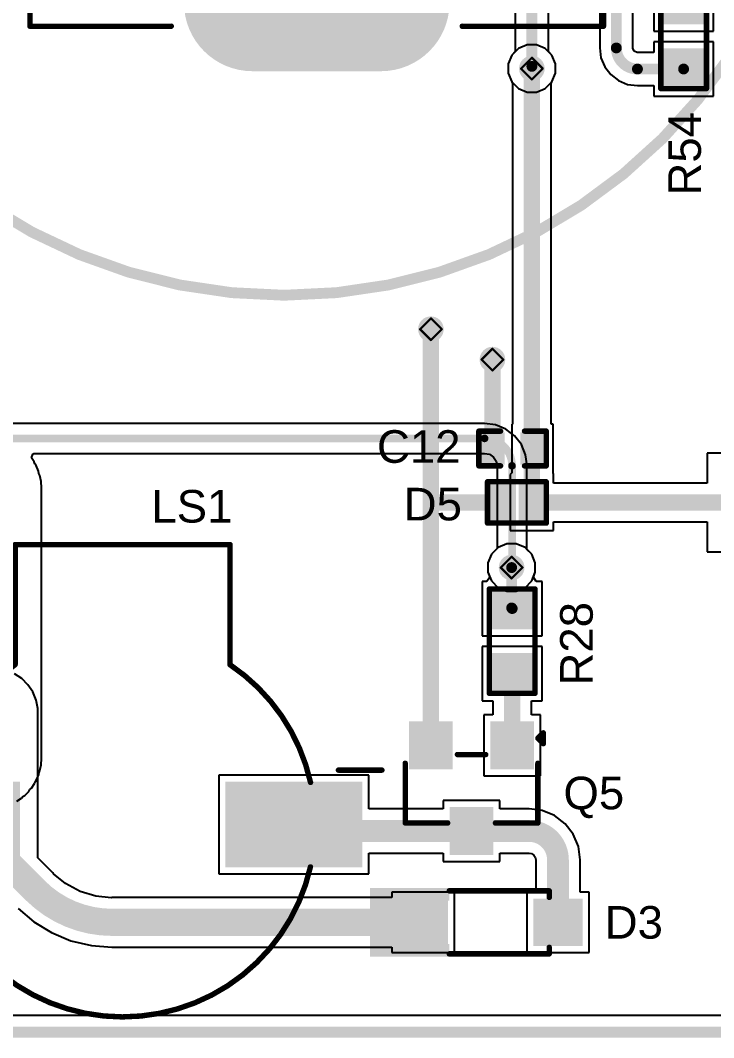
# Model space of a CAD drawing. Header units: inches. Extents: x -14 to 270, y -5 to 115.
# Drawn here: x 101.8 to 118, y -4.12 to 19.67 of the extents above; entities that cross this region are included whole.
import ezdxf

# ---------------------------------------------------------------- set-up
doc = ezdxf.new("R2010")
doc.units = ezdxf.units.IN
for name, color, linetype in [('Board Outline', 216, 'Continuous'), ('Bottom Layer', 5, 'Continuous'), ('Bottom Solder', 6, 'Continuous'), ('Drill Drawing', 1, 'Continuous'), ('Mechanical 13', 56, 'Continuous'), ('Multi-Layer', 9, 'Continuous'), ('Pad Holes', 156, 'Continuous'), ('Top Layer', 1, 'Continuous'), ('Top Overlay', 2, 'Continuous'), ('Top Paste', 8, 'Continuous'), ('Top Solder', 216, 'Continuous'), ('Via Holes', 16, 'Continuous')]:
    doc.layers.add(name, color=color, linetype=linetype)
doc.styles.add('Arial', font='', dxfattribs={"height": 0.2})
doc.styles.get('Arial').set_extended_font_data('Arial')

# ---------------------------------------------------------------- blocks, each defined once
blk = doc.blocks.new('R___0603_1')
at = {"layer": 'Top Layer'}
for points in [[(-0.381, 0.4445), (-0.381, -0.4445), (-1.143, -0.4445), (-1.143, 0.4445)], [(1.143, 0.4445), (1.143, -0.4445), (0.381, -0.4445), (0.381, 0.4445)]]:
    blk.add_hatch(color=1, dxfattribs=at).paths.add_polyline_path(points)
at = {"layer": 'Top Paste'}
for points in [[(-0.381, 0.4445), (-0.381, -0.4445), (-1.143, -0.4445), (-1.143, 0.4445)], [(1.143, 0.4445), (1.143, -0.4445), (0.381, -0.4445), (0.381, 0.4445)]]:
    blk.add_hatch(color=8, dxfattribs=at).paths.add_polyline_path(points)
at = {"layer": 'Top Solder'}
for points in [[(-0.2794, 0.5461), (-0.2794, -0.5461), (-1.2446, -0.5461), (-1.2446, 0.5461)], [(1.2446, 0.5461), (1.2446, -0.5461), (0.2794, -0.5461), (0.2794, 0.5461)]]:
    blk.add_hatch(color=216, dxfattribs=at).paths.add_polyline_path(points)
at = {"layer": 'Top Overlay'}
for points in [[(-1.2192, 0.5334, 0.127, 0.127, 0), (-1.2192, -0.5334, 0.127, 0.127, 0)], [(-1.2192, 0.5334, 0.127, 0.127, 0), (1.2192, 0.5334, 0.127, 0.127, 0)], [(1.2192, 0.5334, 0.127, 0.127, 0), (1.2192, -0.5334, 0.127, 0.127, 0)], [(-1.2192, -0.5334, 0.127, 0.127, 0), (1.2192, -0.5334, 0.127, 0.127, 0)]]:
    blk.add_lwpolyline(points, format="xyseb", dxfattribs=at)
for points in [[(-1.25095, 0.5334, 0.0635, 0.0635, 1), (-1.18745, 0.5334, 0.0635, 0.0635, 1)], [(-1.25095, 0.5334, 0.0635, 0.0635, 1), (-1.18745, 0.5334, 0.0635, 0.0635, 1)], [(1.18745, 0.5334, 0.0635, 0.0635, 1), (1.25095, 0.5334, 0.0635, 0.0635, 1)], [(1.18745, 0.5334, 0.0635, 0.0635, 1), (1.25095, 0.5334, 0.0635, 0.0635, 1)], [(-1.25095, -0.5334, 0.0635, 0.0635, 1), (-1.18745, -0.5334, 0.0635, 0.0635, 1)], [(-1.25095, -0.5334, 0.0635, 0.0635, 1), (-1.18745, -0.5334, 0.0635, 0.0635, 1)], [(1.18745, -0.5334, 0.0635, 0.0635, 1), (1.25095, -0.5334, 0.0635, 0.0635, 1)], [(1.18745, -0.5334, 0.0635, 0.0635, 1), (1.25095, -0.5334, 0.0635, 0.0635, 1)]]:
    blk.add_lwpolyline(points, format="xyseb", close=True, dxfattribs=at)
blk = doc.blocks.new('SOD_123_47')
at = {"layer": 'Top Layer'}
for points in [[(-1.1, 0.45), (-1.1, -0.45), (-2.05, -0.45), (-2.05, 0.45)], [(2.05, 0.45), (2.05, -0.45), (1.1, -0.45), (1.1, 0.45)]]:
    blk.add_hatch(color=1, dxfattribs=at).paths.add_polyline_path(points)
at = {"layer": 'Top Overlay'}
for points in [[(0.965, 0.508), (2.819, 0.508), (2.819, 0.8), (0.965, 0.8)], [(2.12, -0.787), (2.819, -0.787), (2.819, 0.787), (2.12, 0.787)], [(0.965, -0.8), (2.819, -0.8), (2.819, -0.508), (0.965, -0.508)]]:
    blk.add_hatch(color=2, dxfattribs=at).paths.add_polyline_path(points)
at = {"layer": 'Top Paste'}
for points in [[(-1.1, 0.45), (-1.1, -0.45), (-2.05, -0.45), (-2.05, 0.45)], [(2.05, 0.45), (2.05, -0.45), (1.1, -0.45), (1.1, 0.45)]]:
    blk.add_hatch(color=8, dxfattribs=at).paths.add_polyline_path(points)
at = {"layer": 'Top Solder'}
for points in [[(-0.998, 0.552), (-0.998, -0.552), (-2.152, -0.552), (-2.152, 0.552)], [(2.152, 0.552), (2.152, -0.552), (0.998, -0.552), (0.998, 0.552)]]:
    blk.add_hatch(color=216, dxfattribs=at).paths.add_polyline_path(points)
at = {"layer": 'Top Overlay'}
for points in [[(0.965, 0.737, 0.127, 0.127, 0), (-1.372, 0.737, 0.127, 0.127, 0)], [(-1.372, 0.737, 0.127, 0.127, 0), (-1.372, 0.584, 0.127, 0.127, 0)], [(-1.372, -0.584, 0.127, 0.127, 0), (-1.372, -0.737, 0.127, 0.127, 0)], [(0.965, -0.737, 0.127, 0.127, 0), (-1.372, -0.737, 0.127, 0.127, 0)]]:
    blk.add_lwpolyline(points, format="xyseb", dxfattribs=at)
for points in [[(-1.403, 0.737, 0.0635, 0.0635, 1), (-1.34, 0.737, 0.0635, 0.0635, 1)], [(-1.403, 0.737, 0.0635, 0.0635, 1), (-1.34, 0.737, 0.0635, 0.0635, 1)], [(0.933, 0.737, 0.0635, 0.0635, 1), (0.997, 0.737, 0.0635, 0.0635, 1)], [(-1.403, 0.584, 0.0635, 0.0635, 1), (-1.34, 0.584, 0.0635, 0.0635, 1)], [(-1.403, -0.584, 0.0635, 0.0635, 1), (-1.34, -0.584, 0.0635, 0.0635, 1)], [(-1.403, -0.737, 0.0635, 0.0635, 1), (-1.34, -0.737, 0.0635, 0.0635, 1)], [(-1.403, -0.737, 0.0635, 0.0635, 1), (-1.34, -0.737, 0.0635, 0.0635, 1)], [(0.933, -0.737, 0.0635, 0.0635, 1), (0.997, -0.737, 0.0635, 0.0635, 1)]]:
    blk.add_lwpolyline(points, format="xyseb", close=True, dxfattribs=at)
blk = doc.blocks.new('PEC11R_4215F_S0024_56')
at = {"layer": 'Bottom Layer'}
blk.add_hatch(color=5, dxfattribs=at).paths.add_polyline_path([(-3.325, 7.825), (-1.675, 7.825), (-1.675, 6.175), (-3.325, 6.175)])
h = blk.add_hatch(color=5, dxfattribs=at)
edge = h.paths.add_edge_path()
edge.add_arc((2.5, 7), 0.825, 0, 360)
h = blk.add_hatch(color=5, dxfattribs=at)
edge = h.paths.add_edge_path()
edge.add_arc((-5.7, -1.5), 1.5, 180, 360)
edge.add_line((-4.2, -1.5), (-4.2, 1.5))
edge.add_arc((-5.7, 1.5), 1.5, 0, 180)
edge.add_line((-7.2, 1.5), (-7.2, -1.5))
h = blk.add_hatch(color=5, dxfattribs=at)
edge = h.paths.add_edge_path()
edge.add_arc((5.7, -1.5), 1.5, 180, 360)
edge.add_line((7.2, -1.5), (7.2, 1.5))
edge.add_arc((5.7, 1.5), 1.5, 0, 180)
edge.add_line((4.2, 1.5), (4.2, -1.5))
h = blk.add_hatch(color=5, dxfattribs=at)
edge = h.paths.add_edge_path()
edge.add_arc((-2.5, -7.5), 0.825, 0, 360)
h = blk.add_hatch(color=5, dxfattribs=at)
edge = h.paths.add_edge_path()
edge.add_arc((0, -7.5), 0.825, 0, 360)
h = blk.add_hatch(color=5, dxfattribs=at)
edge = h.paths.add_edge_path()
edge.add_arc((2.5, -7.5), 0.825, 0, 360)
at = {"layer": 'Bottom Solder'}
blk.add_hatch(color=6, dxfattribs=at).paths.add_polyline_path([(-3.427, 7.927), (-1.573, 7.927), (-1.573, 6.073), (-3.427, 6.073)])
h = blk.add_hatch(color=6, dxfattribs=at)
edge = h.paths.add_edge_path()
edge.add_arc((2.5, 7), 0.927, 0, 360)
h = blk.add_hatch(color=6, dxfattribs=at)
edge = h.paths.add_edge_path()
edge.add_arc((-5.7, -1.5), 1.602, 180, 360)
edge.add_line((-4.098, -1.5), (-4.098, 1.5))
edge.add_arc((-5.7, 1.5), 1.602, 0, 180)
edge.add_line((-7.302, 1.5), (-7.302, -1.5))
h = blk.add_hatch(color=6, dxfattribs=at)
edge = h.paths.add_edge_path()
edge.add_arc((5.7, -1.5), 1.602, 180, 360)
edge.add_line((7.302, -1.5), (7.302, 1.5))
edge.add_arc((5.7, 1.5), 1.602, 0, 180)
edge.add_line((4.098, 1.5), (4.098, -1.5))
h = blk.add_hatch(color=6, dxfattribs=at)
edge = h.paths.add_edge_path()
edge.add_arc((-2.5, -7.5), 0.927, 0, 360)
h = blk.add_hatch(color=6, dxfattribs=at)
edge = h.paths.add_edge_path()
edge.add_arc((0, -7.5), 0.927, 0, 360)
h = blk.add_hatch(color=6, dxfattribs=at)
edge = h.paths.add_edge_path()
edge.add_arc((2.5, -7.5), 0.927, 0, 360)
at = {"layer": 'Multi-Layer'}
blk.add_hatch(color=9, dxfattribs=at).paths.add_polyline_path([(-3.325, 7.825), (-1.675, 7.825), (-1.675, 6.175), (-3.325, 6.175)])
h = blk.add_hatch(color=9, dxfattribs=at)
edge = h.paths.add_edge_path()
edge.add_arc((2.5, 7), 0.825, 0, 360)
h = blk.add_hatch(color=9, dxfattribs=at)
edge = h.paths.add_edge_path()
edge.add_arc((-5.7, -1.5), 1.5, 180, 360)
edge.add_line((-4.2, -1.5), (-4.2, 1.5))
edge.add_arc((-5.7, 1.5), 1.5, 0, 180)
edge.add_line((-7.2, 1.5), (-7.2, -1.5))
h = blk.add_hatch(color=9, dxfattribs=at)
edge = h.paths.add_edge_path()
edge.add_arc((5.7, -1.5), 1.5, 180, 360)
edge.add_line((7.2, -1.5), (7.2, 1.5))
edge.add_arc((5.7, 1.5), 1.5, 0, 180)
edge.add_line((4.2, 1.5), (4.2, -1.5))
h = blk.add_hatch(color=9, dxfattribs=at)
edge = h.paths.add_edge_path()
edge.add_arc((-2.5, -7.5), 0.825, 0, 360)
h = blk.add_hatch(color=9, dxfattribs=at)
edge = h.paths.add_edge_path()
edge.add_arc((0, -7.5), 0.825, 0, 360)
h = blk.add_hatch(color=9, dxfattribs=at)
edge = h.paths.add_edge_path()
edge.add_arc((2.5, -7.5), 0.825, 0, 360)
at = {"layer": 'Pad Holes'}
h = blk.add_hatch(color=7, dxfattribs=at)
edge = h.paths.add_edge_path()
edge.add_arc((-2.5, 7), 0.55, 0, 360)
h = blk.add_hatch(color=7, dxfattribs=at)
edge = h.paths.add_edge_path()
edge.add_arc((2.5, 7), 0.55, 0, 360)
for points in [[(-6.7, -1.4), (-6.7, 1.4), (-4.7, 1.4), (-4.7, -1.4)], [(4.7, -1.4), (4.7, 1.4), (6.7, 1.4), (6.7, -1.4)]]:
    blk.add_hatch(color=7, dxfattribs=at).paths.add_polyline_path(points)
h = blk.add_hatch(color=7, dxfattribs=at)
edge = h.paths.add_edge_path()
edge.add_arc((-2.5, -7.5), 0.55, 0, 360)
h = blk.add_hatch(color=7, dxfattribs=at)
edge = h.paths.add_edge_path()
edge.add_arc((0, -7.5), 0.55, 0, 360)
h = blk.add_hatch(color=7, dxfattribs=at)
edge = h.paths.add_edge_path()
edge.add_arc((2.5, -7.5), 0.55, 0, 360)
at = {"layer": 'Top Layer'}
blk.add_hatch(color=1, dxfattribs=at).paths.add_polyline_path([(-3.325, 7.825), (-1.675, 7.825), (-1.675, 6.175), (-3.325, 6.175)])
h = blk.add_hatch(color=1, dxfattribs=at)
edge = h.paths.add_edge_path()
edge.add_arc((2.5, 7), 0.825, 0, 360)
h = blk.add_hatch(color=1, dxfattribs=at)
edge = h.paths.add_edge_path()
edge.add_arc((-5.7, -1.5), 1.5, 180, 360)
edge.add_line((-4.2, -1.5), (-4.2, 1.5))
edge.add_arc((-5.7, 1.5), 1.5, 0, 180)
edge.add_line((-7.2, 1.5), (-7.2, -1.5))
h = blk.add_hatch(color=1, dxfattribs=at)
edge = h.paths.add_edge_path()
edge.add_arc((5.7, -1.5), 1.5, 180, 360)
edge.add_line((7.2, -1.5), (7.2, 1.5))
edge.add_arc((5.7, 1.5), 1.5, 0, 180)
edge.add_line((4.2, 1.5), (4.2, -1.5))
h = blk.add_hatch(color=1, dxfattribs=at)
edge = h.paths.add_edge_path()
edge.add_arc((-2.5, -7.5), 0.825, 0, 360)
h = blk.add_hatch(color=1, dxfattribs=at)
edge = h.paths.add_edge_path()
edge.add_arc((0, -7.5), 0.825, 0, 360)
h = blk.add_hatch(color=1, dxfattribs=at)
edge = h.paths.add_edge_path()
edge.add_arc((2.5, -7.5), 0.825, 0, 360)
at = {"layer": 'Top Solder'}
blk.add_hatch(color=216, dxfattribs=at).paths.add_polyline_path([(-3.427, 7.927), (-1.573, 7.927), (-1.573, 6.073), (-3.427, 6.073)])
h = blk.add_hatch(color=216, dxfattribs=at)
edge = h.paths.add_edge_path()
edge.add_arc((2.5, 7), 0.927, 0, 360)
h = blk.add_hatch(color=216, dxfattribs=at)
edge = h.paths.add_edge_path()
edge.add_arc((-5.7, -1.5), 1.602, 180, 360)
edge.add_line((-4.098, -1.5), (-4.098, 1.5))
edge.add_arc((-5.7, 1.5), 1.602, 0, 180)
edge.add_line((-7.302, 1.5), (-7.302, -1.5))
h = blk.add_hatch(color=216, dxfattribs=at)
edge = h.paths.add_edge_path()
edge.add_arc((5.7, -1.5), 1.602, 180, 360)
edge.add_line((7.302, -1.5), (7.302, 1.5))
edge.add_arc((5.7, 1.5), 1.602, 0, 180)
edge.add_line((4.098, 1.5), (4.098, -1.5))
h = blk.add_hatch(color=216, dxfattribs=at)
edge = h.paths.add_edge_path()
edge.add_arc((-2.5, -7.5), 0.927, 0, 360)
h = blk.add_hatch(color=216, dxfattribs=at)
edge = h.paths.add_edge_path()
edge.add_arc((0, -7.5), 0.927, 0, 360)
h = blk.add_hatch(color=216, dxfattribs=at)
edge = h.paths.add_edge_path()
edge.add_arc((2.5, -7.5), 0.927, 0, 360)
at = {"layer": 'Top Overlay'}
for points in [[(-3.7, 6.7, 0.127, 0.127, 0), (-6.25, 6.7, 0.127, 0.127, 0)], [(-6.25, 3.4, 0.127, 0.127, 0), (-6.25, 6.7, 0.127, 0.127, 0)], [(6.25, 6.7, 0.127, 0.127, 0), (3.7, 6.7, 0.127, 0.127, 0)], [(6.25, 3.4, 0.127, 0.127, 0), (6.25, 6.7, 0.127, 0.127, 0)], [(-6.25, -6.7, 0.127, 0.127, 0), (-6.25, -3.4, 0.127, 0.127, 0)], [(6.25, -6.7, 0.127, 0.127, 0), (6.25, -3.4, 0.127, 0.127, 0)], [(-3.7, -6.7, 0.127, 0.127, 0), (-6.25, -6.7, 0.127, 0.127, 0)], [(6.25, -6.7, 0.127, 0.127, 0), (3.7, -6.7, 0.127, 0.127, 0)]]:
    blk.add_lwpolyline(points, format="xyseb", dxfattribs=at)
for points in [[(-6.282, 6.7, 0.0635, 0.0635, 1), (-6.218, 6.7, 0.0635, 0.0635, 1)], [(-6.282, 6.7, 0.0635, 0.0635, 1), (-6.218, 6.7, 0.0635, 0.0635, 1)], [(-3.732, 6.7, 0.0635, 0.0635, 1), (-3.668, 6.7, 0.0635, 0.0635, 1)], [(3.668, 6.7, 0.0635, 0.0635, 1), (3.732, 6.7, 0.0635, 0.0635, 1)], [(6.218, 6.7, 0.0635, 0.0635, 1), (6.282, 6.7, 0.0635, 0.0635, 1)], [(6.218, 6.7, 0.0635, 0.0635, 1), (6.282, 6.7, 0.0635, 0.0635, 1)], [(-6.282, 3.4, 0.0635, 0.0635, 1), (-6.218, 3.4, 0.0635, 0.0635, 1)], [(6.218, 3.4, 0.0635, 0.0635, 1), (6.282, 3.4, 0.0635, 0.0635, 1)], [(-6.282, -3.4, 0.0635, 0.0635, 1), (-6.218, -3.4, 0.0635, 0.0635, 1)], [(6.218, -3.4, 0.0635, 0.0635, 1), (6.282, -3.4, 0.0635, 0.0635, 1)], [(-6.282, -6.7, 0.0635, 0.0635, 1), (-6.218, -6.7, 0.0635, 0.0635, 1)], [(-6.282, -6.7, 0.0635, 0.0635, 1), (-6.218, -6.7, 0.0635, 0.0635, 1)], [(-3.732, -6.7, 0.0635, 0.0635, 1), (-3.668, -6.7, 0.0635, 0.0635, 1)], [(3.668, -6.7, 0.0635, 0.0635, 1), (3.732, -6.7, 0.0635, 0.0635, 1)], [(6.218, -6.7, 0.0635, 0.0635, 1), (6.282, -6.7, 0.0635, 0.0635, 1)], [(6.218, -6.7, 0.0635, 0.0635, 1), (6.282, -6.7, 0.0635, 0.0635, 1)]]:
    blk.add_lwpolyline(points, format="xyseb", close=True, dxfattribs=at)
at = {"layer": 'Top Overlay', "style": 'Arial'}
for s, p in [('1', (-4.013, 5.461)), ('A', (-4.428, -6.096)), ('COM', (-1.147, -6.133)), ('B', (3.785, -6.096))]:
    blk.add_text(s, height=1.2, dxfattribs=at).set_placement(p)
blk = doc.blocks.new('R___0603_60')
at = {"layer": 'Top Layer'}
for points in [[(-0.381, 0.4445), (-0.381, -0.4445), (-1.143, -0.4445), (-1.143, 0.4445)], [(1.143, 0.4445), (1.143, -0.4445), (0.381, -0.4445), (0.381, 0.4445)]]:
    blk.add_hatch(color=1, dxfattribs=at).paths.add_polyline_path(points)
at = {"layer": 'Top Paste'}
for points in [[(-0.381, 0.4445), (-0.381, -0.4445), (-1.143, -0.4445), (-1.143, 0.4445)], [(1.143, 0.4445), (1.143, -0.4445), (0.381, -0.4445), (0.381, 0.4445)]]:
    blk.add_hatch(color=8, dxfattribs=at).paths.add_polyline_path(points)
at = {"layer": 'Top Solder'}
for points in [[(-0.2794, 0.5461), (-0.2794, -0.5461), (-1.2446, -0.5461), (-1.2446, 0.5461)], [(1.2446, 0.5461), (1.2446, -0.5461), (0.2794, -0.5461), (0.2794, 0.5461)]]:
    blk.add_hatch(color=216, dxfattribs=at).paths.add_polyline_path(points)
at = {"layer": 'Top Overlay'}
for points in [[(1.2192, 0.5334, 0.127, 0.127, 0), (-1.2192, 0.5334, 0.127, 0.127, 0)], [(-1.2192, -0.5334, 0.127, 0.127, 0), (-1.2192, 0.5334, 0.127, 0.127, 0)], [(1.2192, -0.5334, 0.127, 0.127, 0), (1.2192, 0.5334, 0.127, 0.127, 0)], [(1.2192, -0.5334, 0.127, 0.127, 0), (-1.2192, -0.5334, 0.127, 0.127, 0)]]:
    blk.add_lwpolyline(points, format="xyseb", dxfattribs=at)
for points in [[(-1.25095, 0.5334, 0.0635, 0.0635, 1), (-1.18745, 0.5334, 0.0635, 0.0635, 1)], [(-1.25095, 0.5334, 0.0635, 0.0635, 1), (-1.18745, 0.5334, 0.0635, 0.0635, 1)], [(1.18745, 0.5334, 0.0635, 0.0635, 1), (1.25095, 0.5334, 0.0635, 0.0635, 1)], [(1.18745, 0.5334, 0.0635, 0.0635, 1), (1.25095, 0.5334, 0.0635, 0.0635, 1)], [(-1.25095, -0.5334, 0.0635, 0.0635, 1), (-1.18745, -0.5334, 0.0635, 0.0635, 1)], [(-1.25095, -0.5334, 0.0635, 0.0635, 1), (-1.18745, -0.5334, 0.0635, 0.0635, 1)], [(1.18745, -0.5334, 0.0635, 0.0635, 1), (1.25095, -0.5334, 0.0635, 0.0635, 1)], [(1.18745, -0.5334, 0.0635, 0.0635, 1), (1.25095, -0.5334, 0.0635, 0.0635, 1)]]:
    blk.add_lwpolyline(points, format="xyseb", close=True, dxfattribs=at)
blk = doc.blocks.new('SOT_23_87')
at = {"layer": 'Top Layer'}
for points in [[(-0.41, 1.46), (0.41, 1.46), (0.41, 0.54), (-0.41, 0.54)], [(-1.36, -0.54), (-0.54, -0.54), (-0.54, -1.46), (-1.36, -1.46)], [(0.54, -0.54), (1.36, -0.54), (1.36, -1.46), (0.54, -1.46)]]:
    blk.add_hatch(color=1, dxfattribs=at).paths.add_polyline_path(points)
at = {"layer": 'Top Paste'}
for points in [[(-0.41, 1.46), (0.41, 1.46), (0.41, 0.54), (-0.41, 0.54)], [(-1.36, -0.54), (-0.54, -0.54), (-0.54, -1.46), (-1.36, -1.46)], [(0.54, -0.54), (1.36, -0.54), (1.36, -1.46), (0.54, -1.46)]]:
    blk.add_hatch(color=8, dxfattribs=at).paths.add_polyline_path(points)
at = {"layer": 'Top Solder'}
for points in [[(-0.512, 1.562), (0.512, 1.562), (0.512, 0.438), (-0.512, 0.438)], [(-1.462, -0.438), (-0.438, -0.438), (-0.438, -1.562), (-1.462, -1.562)], [(0.438, -0.438), (1.462, -0.438), (1.462, -1.562), (0.438, -1.562)]]:
    blk.add_hatch(color=216, dxfattribs=at).paths.add_polyline_path(points)
at = {"layer": 'Top Overlay'}
for points in [[(-1.549, -0.584, 0.127, 0.127, 0), (-1.549, 0.813, 0.127, 0.127, 0)], [(-0.559, 0.813, 0.127, 0.127, 0), (-1.549, 0.813, 0.127, 0.127, 0)], [(1.549, 0.813, 0.127, 0.127, 0), (0.559, 0.813, 0.127, 0.127, 0)], [(1.549, 0.813, 0.127, 0.127, 0), (1.549, -0.584, 0.127, 0.127, 0)], [(0.33, -0.787, 0.127, 0.127, 0), (-0.33, -0.787, 0.127, 0.127, 0)], [(-1.549, -1.168, 0.127, 0.127, 0), (-1.676, -1.041, 0.127, 0.127, 0)], [(-1.676, -1.041, 0.127, 0.127, 0), (-1.676, -1.295, 0.127, 0.127, 0)], [(-1.549, -1.168, 0.127, 0.127, 0), (-1.676, -1.295, 0.127, 0.127, 0)]]:
    blk.add_lwpolyline(points, format="xyseb", dxfattribs=at)
for points in [[(-1.581, 0.813, 0.0635, 0.0635, 1), (-1.518, 0.813, 0.0635, 0.0635, 1)], [(-1.581, 0.813, 0.0635, 0.0635, 1), (-1.518, 0.813, 0.0635, 0.0635, 1)], [(-0.591, 0.813, 0.0635, 0.0635, 1), (-0.527, 0.813, 0.0635, 0.0635, 1)], [(0.527, 0.813, 0.0635, 0.0635, 1), (0.591, 0.813, 0.0635, 0.0635, 1)], [(1.518, 0.813, 0.0635, 0.0635, 1), (1.581, 0.813, 0.0635, 0.0635, 1)], [(1.518, 0.813, 0.0635, 0.0635, 1), (1.581, 0.813, 0.0635, 0.0635, 1)], [(-1.581, -0.584, 0.0635, 0.0635, 1), (-1.518, -0.584, 0.0635, 0.0635, 1)], [(1.518, -0.584, 0.0635, 0.0635, 1), (1.581, -0.584, 0.0635, 0.0635, 1)], [(-0.362, -0.787, 0.0635, 0.0635, 1), (-0.298, -0.787, 0.0635, 0.0635, 1)], [(0.298, -0.787, 0.0635, 0.0635, 1), (0.362, -0.787, 0.0635, 0.0635, 1)], [(-1.708, -1.041, 0.0635, 0.0635, 1), (-1.645, -1.041, 0.0635, 0.0635, 1)], [(-1.708, -1.041, 0.0635, 0.0635, 1), (-1.645, -1.041, 0.0635, 0.0635, 1)], [(-1.581, -1.168, 0.0635, 0.0635, 1), (-1.518, -1.168, 0.0635, 0.0635, 1)], [(-1.581, -1.168, 0.0635, 0.0635, 1), (-1.518, -1.168, 0.0635, 0.0635, 1)], [(-1.708, -1.295, 0.0635, 0.0635, 1), (-1.645, -1.295, 0.0635, 0.0635, 1)], [(-1.708, -1.295, 0.0635, 0.0635, 1), (-1.645, -1.295, 0.0635, 0.0635, 1)]]:
    blk.add_lwpolyline(points, format="xyseb", close=True, dxfattribs=at)
blk = doc.blocks.new('YS_SBZ9032C03R16__95')
at = {"layer": 'Top Layer'}
for points in [[(-5.5, 0.9), (-2.5, 0.9), (-2.5, -0.9), (-5.5, -0.9)], [(2.5, 0.9), (5.5, 0.9), (5.5, -0.9), (2.5, -0.9)]]:
    blk.add_hatch(color=1, dxfattribs=at).paths.add_polyline_path(points)
at = {"layer": 'Top Paste'}
for points in [[(-5.5, 0.9), (-2.5, 0.9), (-2.5, -0.9), (-5.5, -0.9)], [(2.5, 0.9), (5.5, 0.9), (5.5, -0.9), (2.5, -0.9)]]:
    blk.add_hatch(color=8, dxfattribs=at).paths.add_polyline_path(points)
at = {"layer": 'Top Solder'}
for points in [[(-5.602, 1.002), (-2.398, 1.002), (-2.398, -1.002), (-5.602, -1.002)], [(2.398, 1.002), (5.602, 1.002), (5.602, -1.002), (2.398, -1.002)]]:
    blk.add_hatch(color=216, dxfattribs=at).paths.add_polyline_path(points)
at = {"layer": 'Top Overlay'}
for points in [[(-2.51, 3.735, 0.127, 0.127, 0), (-2.51, 6.543, 0.127, 0.127, 0)], [(-2.51, 6.543, 0.127, 0.127, 0), (2.51, 6.543, 0.127, 0.127, 0)], [(2.51, 3.735, 0.127, 0.127, 0), (2.51, 6.543, 0.127, 0.127, 0)], [(-4.391, 0.984, 0.127, 0.127, -0.191928), (-2.51, 3.735, 0.127, 0.127, 0)], [(2.51, 3.735, 0.127, 0.127, -0.191928), (4.391, 0.984, 0.127, 0.127, 0)], [(-4.953, 1.075, 0.127, 0.127, 0), (-4.953, 2.091, 0.127, 0.127, 0)], [(-5.461, 1.575, 0.127, 0.127, 0), (-4.445, 1.575, 0.127, 0.127, 0)], [(5.042, 1.27, 0.127, 0.127, 0), (6.058, 1.27, 0.127, 0.127, 0)], [(4.389, -0.992, 0.127, 0.127, -0.799951), (-4.391, -0.984, 0.127, 0.127, 0)]]:
    blk.add_lwpolyline(points, format="xyseb", dxfattribs=at)
for points in [[(-2.542, 6.543, 0.0635, 0.0635, 1), (-2.479, 6.543, 0.0635, 0.0635, 1)], [(-2.542, 6.543, 0.0635, 0.0635, 1), (-2.479, 6.543, 0.0635, 0.0635, 1)], [(2.479, 6.543, 0.0635, 0.0635, 1), (2.542, 6.543, 0.0635, 0.0635, 1)], [(2.479, 6.543, 0.0635, 0.0635, 1), (2.542, 6.543, 0.0635, 0.0635, 1)], [(-2.542, 3.735, 0.0635, 0.0635, 1), (-2.479, 3.735, 0.0635, 0.0635, 1)], [(-2.542, 3.735, 0.0635, 0.0635, 1), (-2.479, 3.735, 0.0635, 0.0635, 1)], [(2.479, 3.735, 0.0635, 0.0635, 1), (2.542, 3.735, 0.0635, 0.0635, 1)], [(2.479, 3.735, 0.0635, 0.0635, 1), (2.542, 3.735, 0.0635, 0.0635, 1)], [(-4.985, 2.091, 0.0635, 0.0635, 1), (-4.921, 2.091, 0.0635, 0.0635, 1)], [(-5.493, 1.575, 0.0635, 0.0635, 1), (-5.429, 1.575, 0.0635, 0.0635, 1)], [(-4.477, 1.575, 0.0635, 0.0635, 1), (-4.413, 1.575, 0.0635, 0.0635, 1)], [(5.011, 1.27, 0.0635, 0.0635, 1), (5.074, 1.27, 0.0635, 0.0635, 1)], [(6.027, 1.27, 0.0635, 0.0635, 1), (6.09, 1.27, 0.0635, 0.0635, 1)], [(-4.985, 1.075, 0.0635, 0.0635, 1), (-4.921, 1.075, 0.0635, 0.0635, 1)], [(-4.423, 0.984, 0.0635, 0.0635, 1), (-4.359, 0.984, 0.0635, 0.0635, 1)], [(4.359, 0.984, 0.0635, 0.0635, 1), (4.423, 0.984, 0.0635, 0.0635, 1)], [(-4.423, -0.984, 0.0635, 0.0635, 1), (-4.359, -0.984, 0.0635, 0.0635, 1)], [(4.358, -0.992, 0.0635, 0.0635, 1), (4.421, -0.992, 0.0635, 0.0635, 1)]]:
    blk.add_lwpolyline(points, format="xyseb", close=True, dxfattribs=at)
blk = doc.blocks.new('SOD_882_B__D___________106')
at = {"layer": 'Top Layer'}
for points in [[(-0.1, -0.4), (-0.6, -0.4), (-0.6, 0.4), (-0.1, 0.4)], [(0.6, -0.4), (0.1, -0.4), (0.1, 0.4), (0.6, 0.4)]]:
    blk.add_hatch(color=1, dxfattribs=at).paths.add_polyline_path(points)
at = {"layer": 'Top Paste'}
for points in [[(-0.1, -0.4), (-0.6, -0.4), (-0.6, 0.4), (-0.1, 0.4)], [(0.6, -0.4), (0.1, -0.4), (0.1, 0.4), (0.6, 0.4)]]:
    blk.add_hatch(color=8, dxfattribs=at).paths.add_polyline_path(points)
at = {"layer": 'Top Solder'}
for points in [[(-0.045, -0.455), (-0.655, -0.455), (-0.655, 0.455), (-0.045, 0.455)], [(0.655, -0.455), (0.045, -0.455), (0.045, 0.455), (0.655, 0.455)]]:
    blk.add_hatch(color=216, dxfattribs=at).paths.add_polyline_path(points)
at = {"layer": 'Top Overlay'}
for points in [[(-0.686, -0.483, 0.127, 0.127, 0), (-0.686, 0.483, 0.127, 0.127, 0)], [(-0.686, 0.483, 0.127, 0.127, 0), (0.686, 0.483, 0.127, 0.127, 0)], [(0.686, -0.483, 0.127, 0.127, 0), (0.686, 0.483, 0.127, 0.127, 0)], [(-0.686, -0.483, 0.127, 0.127, 0), (0.686, -0.483, 0.127, 0.127, 0)]]:
    blk.add_lwpolyline(points, format="xyseb", dxfattribs=at)
for points in [[(-0.718, 0.483, 0.0635, 0.0635, 1), (-0.654, 0.483, 0.0635, 0.0635, 1)], [(-0.718, 0.483, 0.0635, 0.0635, 1), (-0.654, 0.483, 0.0635, 0.0635, 1)], [(0.654, 0.483, 0.0635, 0.0635, 1), (0.718, 0.483, 0.0635, 0.0635, 1)], [(0.654, 0.483, 0.0635, 0.0635, 1), (0.718, 0.483, 0.0635, 0.0635, 1)], [(-0.718, -0.483, 0.0635, 0.0635, 1), (-0.654, -0.483, 0.0635, 0.0635, 1)], [(-0.718, -0.483, 0.0635, 0.0635, 1), (-0.654, -0.483, 0.0635, 0.0635, 1)], [(0.654, -0.483, 0.0635, 0.0635, 1), (0.718, -0.483, 0.0635, 0.0635, 1)], [(0.654, -0.483, 0.0635, 0.0635, 1), (0.718, -0.483, 0.0635, 0.0635, 1)]]:
    blk.add_lwpolyline(points, format="xyseb", close=True, dxfattribs=at)
blk = doc.blocks.new('C___0402_114')
at = {"layer": 'Top Layer'}
for points in [[(-0.699, -0.318), (-0.699, 0.318), (-0.241, 0.318), (-0.241, -0.318)], [(0.241, -0.318), (0.241, 0.318), (0.699, 0.318), (0.699, -0.318)]]:
    blk.add_hatch(color=1, dxfattribs=at).paths.add_polyline_path(points)
at = {"layer": 'Top Paste'}
for points in [[(-0.699, -0.318), (-0.699, 0.318), (-0.241, 0.318), (-0.241, -0.318)], [(0.241, -0.318), (0.241, 0.318), (0.699, 0.318), (0.699, -0.318)]]:
    blk.add_hatch(color=8, dxfattribs=at).paths.add_polyline_path(points)
at = {"layer": 'Top Solder'}
for points in [[(-0.759, -0.377), (-0.759, 0.377), (-0.181, 0.377), (-0.181, -0.377)], [(0.181, -0.377), (0.181, 0.377), (0.758, 0.377), (0.758, -0.377)]]:
    blk.add_hatch(color=216, dxfattribs=at).paths.add_polyline_path(points)
at = {"layer": 'Top Overlay'}
for points in [[(-0.787, -0.406, 0.127, 0.127, 0), (-0.787, 0.406, 0.127, 0.127, 0)], [(-0.787, 0.406, 0.127, 0.127, 0), (-0.279, 0.406, 0.127, 0.127, 0)], [(0.279, 0.406, 0.127, 0.127, 0), (0.787, 0.406, 0.127, 0.127, 0)], [(0.787, -0.406, 0.127, 0.127, 0), (0.787, 0.406, 0.127, 0.127, 0)], [(-0.787, -0.406, 0.127, 0.127, 0), (-0.279, -0.406, 0.127, 0.127, 0)], [(0.279, -0.406, 0.127, 0.127, 0), (0.787, -0.406, 0.127, 0.127, 0)]]:
    blk.add_lwpolyline(points, format="xyseb", dxfattribs=at)
for points in [[(-0.819, 0.406, 0.0635, 0.0635, 1), (-0.756, 0.406, 0.0635, 0.0635, 1)], [(-0.819, 0.406, 0.0635, 0.0635, 1), (-0.756, 0.406, 0.0635, 0.0635, 1)], [(-0.311, 0.406, 0.0635, 0.0635, 1), (-0.248, 0.406, 0.0635, 0.0635, 1)], [(0.248, 0.406, 0.0635, 0.0635, 1), (0.311, 0.406, 0.0635, 0.0635, 1)], [(0.756, 0.406, 0.0635, 0.0635, 1), (0.819, 0.406, 0.0635, 0.0635, 1)], [(0.756, 0.406, 0.0635, 0.0635, 1), (0.819, 0.406, 0.0635, 0.0635, 1)], [(-0.819, -0.406, 0.0635, 0.0635, 1), (-0.756, -0.406, 0.0635, 0.0635, 1)], [(-0.819, -0.406, 0.0635, 0.0635, 1), (-0.756, -0.406, 0.0635, 0.0635, 1)], [(-0.311, -0.406, 0.0635, 0.0635, 1), (-0.248, -0.406, 0.0635, 0.0635, 1)], [(0.248, -0.406, 0.0635, 0.0635, 1), (0.311, -0.406, 0.0635, 0.0635, 1)], [(0.756, -0.406, 0.0635, 0.0635, 1), (0.819, -0.406, 0.0635, 0.0635, 1)], [(0.756, -0.406, 0.0635, 0.0635, 1), (0.819, -0.406, 0.0635, 0.0635, 1)]]:
    blk.add_lwpolyline(points, format="xyseb", close=True, dxfattribs=at)

msp = doc.modelspace()

# ---------------------------------------------------------------- hatches: boundary and pattern name
at = {"layer": 'Bottom Layer'}
h = msp.add_hatch(color=5, dxfattribs=at)
edge = h.paths.add_edge_path()
edge.add_arc((113.753, 18.54), 0.3, 0, 360)
h = msp.add_hatch(color=5, dxfattribs=at)
edge = h.paths.add_edge_path()
edge.add_arc((111.394, 12.446), 0.3, 0, 360)
h = msp.add_hatch(color=5, dxfattribs=at)
edge = h.paths.add_edge_path()
edge.add_arc((112.832, 11.735), 0.3, 0, 360)
h = msp.add_hatch(color=5, dxfattribs=at)
edge = h.paths.add_edge_path()
edge.add_arc((113.28, 6.873), 0.3, 0, 360)
at = {"layer": 'Top Layer'}
h = msp.add_hatch(color=1, dxfattribs=at)
edge = h.paths.add_edge_path()
edge.add_arc((113.753, 18.54), 0.3, 0, 360)
h = msp.add_hatch(color=1, dxfattribs=at)
edge = h.paths.add_edge_path()
edge.add_arc((111.394, 12.446), 0.3, 0, 360)
h = msp.add_hatch(color=1, dxfattribs=at)
edge = h.paths.add_edge_path()
edge.add_arc((112.832, 11.735), 0.3, 0, 360)
h = msp.add_hatch(color=1, dxfattribs=at)
edge = h.paths.add_edge_path()
edge.add_arc((113.28, 6.873), 0.3, 0, 360)
at = {"layer": 'Via Holes'}
h = msp.add_hatch(color=7, dxfattribs=at)
edge = h.paths.add_edge_path()
edge.add_arc((113.753, 18.54), 0.15, 0, 360)
h = msp.add_hatch(color=7, dxfattribs=at)
edge = h.paths.add_edge_path()
edge.add_arc((111.394, 12.446), 0.15, 0, 360)
h = msp.add_hatch(color=7, dxfattribs=at)
edge = h.paths.add_edge_path()
edge.add_arc((112.832, 11.735), 0.15, 0, 360)
h = msp.add_hatch(color=7, dxfattribs=at)
edge = h.paths.add_edge_path()
edge.add_arc((113.28, 6.873), 0.15, 0, 360)

# ---------------------------------------------------------------- linework, layer by layer
at = {"layer": 'Board Outline'}
msp.add_lwpolyline([(-1.034, -3.991, 0.254, 0.254, 0), (134.016, -3.991, 0.254, 0.254, 0)], format="xyseb", dxfattribs=at)
at = {"layer": 'Bottom Layer'}
for p, q in [((113.365, 45.379), (113.365, 18.935)), ((114.142, 18.935), (114.142, 21.218)), ((113.284, 18.854), (113.199, 18.651)), ((113.365, 18.935), (113.284, 18.854)), ((114.223, 18.854), (114.142, 18.935)), ((114.307, 18.651), (114.223, 18.854)), ((113.199, 18.651), (113.199, 18.43)), ((114.307, 18.43), (114.307, 18.651)), ((113.199, 18.43), (113.284, 18.227)), ((114.223, 18.227), (114.307, 18.43)), ((113.284, 18.227), (113.439, 18.071)), ((114.067, 18.071), (114.223, 18.227)), ((113.439, 18.071), (113.643, 17.986)), ((113.643, 17.986), (113.863, 17.986)), ((113.863, 17.986), (114.067, 18.071)), ((112.649, 10.242), (100.419, 10.242)), ((112.906, 10.21), (112.649, 10.244)), ((112.649, 10.244), (112.649, 10.242)), ((113.145, 10.111), (112.906, 10.21)), ((113.351, 9.954), (113.145, 10.111)), ((113.508, 9.748), (113.351, 9.954)), ((102.063, 9.442), (102.095, 9.523)), ((102.095, 9.523), (102.114, 9.543)), ((102.114, 9.543), (112.649, 9.543)), ((112.649, 9.543), (112.649, 9.543)), ((112.649, 9.543), (112.76, 9.521)), ((112.76, 9.521), (112.855, 9.458)), ((113.607, 9.509), (113.508, 9.748)), ((102.125, 9.349), (102.063, 9.442)), ((102.144, 9.302), (102.125, 9.349)), ((102.173, 9.259), (102.144, 9.302)), ((112.855, 9.458), (112.918, 9.363)), ((112.918, 9.363), (112.94, 9.252)), ((113.641, 9.252), (113.607, 9.509)), ((102.228, 9.125), (102.173, 9.259)), ((102.238, 9.075), (102.228, 9.125)), ((102.257, 9.028), (102.238, 9.075)), ((112.94, 9.252), (112.94, 9.252)), ((112.94, 9.252), (112.94, 7.317)), ((113.639, 7.297), (113.639, 9.252)), ((113.639, 9.252), (113.641, 9.252)), ((102.286, 8.886), (102.257, 9.028)), ((102.286, 8.835), (102.286, 8.886)), ((102.296, 8.785), (102.286, 8.835)), ((102.296, 8.712), (102.296, 8.785)), ((102.296, 2.423), (102.296, 8.712)), ((102.296, 8.712), (102.296, 8.712)), ((112.81, 7.187), (112.726, 6.983)), ((112.94, 7.317), (112.81, 7.187)), ((113.75, 7.187), (113.639, 7.297)), ((113.834, 6.983), (113.75, 7.187)), ((112.726, 6.983), (112.726, 6.763)), ((113.834, 6.763), (113.834, 6.983)), ((112.726, 6.763), (112.81, 6.559)), ((113.75, 6.559), (113.834, 6.763)), ((112.81, 6.559), (112.966, 6.403)), ((113.594, 6.403), (113.75, 6.559)), ((112.966, 6.403), (113.17, 6.319)), ((113.17, 6.319), (113.39, 6.319)), ((113.39, 6.319), (113.594, 6.403)), ((102.296, 2.359), (102.296, 2.423)), ((102.261, 2.131), (102.286, 2.258)), ((102.286, 2.309), (102.296, 2.359)), ((102.286, 2.258), (102.286, 2.309)), ((102.153, 1.872), (102.182, 1.914)), ((102.182, 1.914), (102.231, 2.034)), ((102.231, 2.034), (102.241, 2.084)), ((102.241, 2.084), (102.261, 2.131)), ((101.997, 1.639), (102.026, 1.681)), ((102.026, 1.681), (102.062, 1.717)), ((102.062, 1.717), (102.134, 1.825)), ((102.134, 1.825), (102.153, 1.872)), ((101.72, 1.411), (101.828, 1.483)), ((101.828, 1.483), (101.864, 1.519)), ((101.864, 1.519), (101.906, 1.547)), ((101.906, 1.547), (101.997, 1.639)), ((134.016, -3.602), (-1.034, -3.602))]:
    msp.add_line(p, q, dxfattribs=at)
for points in [[(113.753, 18.591, 0.254, 0.254, 0), (113.753, 45.379, 0.254, 0.254, 0)], [(90.887, 9.893, 0.178, 0.178, 0), (112.649, 9.893, 0.178, 0.178, 0)], [(112.649, 9.893, 0.178, 0.178, -0.414214), (113.29, 9.252, 0.178, 0.178, 0)], [(113.29, 6.883, 0.178, 0.178, 0), (113.29, 9.252, 0.178, 0.178, 0)], [(113.28, 6.873, 0.178, 0.178, 0), (113.29, 6.883, 0.178, 0.178, 0)]]:
    msp.add_lwpolyline(points, format="xyseb", dxfattribs=at)
for points in [[(113.69, 18.591, 0.127, 0.127, 1), (113.817, 18.591, 0.127, 0.127, 1)], [(112.604, 9.893, 0.0889, 0.0889, 1), (112.693, 9.893, 0.0889, 0.0889, 1)], [(112.604, 9.893, 0.0889, 0.0889, 1), (112.693, 9.893, 0.0889, 0.0889, 1)], [(113.245, 9.252, 0.0889, 0.0889, 1), (113.334, 9.252, 0.0889, 0.0889, 1)], [(113.245, 9.252, 0.0889, 0.0889, 1), (113.334, 9.252, 0.0889, 0.0889, 1)], [(113.236, 6.873, 0.0889, 0.0889, 1), (113.325, 6.873, 0.0889, 0.0889, 1)], [(113.245, 6.883, 0.0889, 0.0889, 1), (113.334, 6.883, 0.0889, 0.0889, 1)], [(113.245, 6.883, 0.0889, 0.0889, 1), (113.334, 6.883, 0.0889, 0.0889, 1)]]:
    msp.add_lwpolyline(points, format="xyseb", close=True, dxfattribs=at)
at = {"layer": 'Drill Drawing'}
for points in [[(113.499, 18.54, 0.0508, 0.0508, 0), (113.753, 18.794, 0.0508, 0.0508, 0)], [(113.753, 18.794, 0.0508, 0.0508, 0), (114.007, 18.54, 0.0508, 0.0508, 0)], [(113.499, 18.54, 0.0508, 0.0508, 0), (113.753, 18.286, 0.0508, 0.0508, 0)], [(113.753, 18.286, 0.0508, 0.0508, 0), (114.007, 18.54, 0.0508, 0.0508, 0)], [(111.14, 12.446, 0.0508, 0.0508, 0), (111.394, 12.7, 0.0508, 0.0508, 0)], [(111.394, 12.7, 0.0508, 0.0508, 0), (111.648, 12.446, 0.0508, 0.0508, 0)], [(111.14, 12.446, 0.0508, 0.0508, 0), (111.394, 12.192, 0.0508, 0.0508, 0)], [(111.394, 12.192, 0.0508, 0.0508, 0), (111.648, 12.446, 0.0508, 0.0508, 0)], [(112.578, 11.735, 0.0508, 0.0508, 0), (112.832, 11.989, 0.0508, 0.0508, 0)], [(112.832, 11.989, 0.0508, 0.0508, 0), (113.086, 11.735, 0.0508, 0.0508, 0)], [(112.578, 11.735, 0.0508, 0.0508, 0), (112.832, 11.481, 0.0508, 0.0508, 0)], [(112.832, 11.481, 0.0508, 0.0508, 0), (113.086, 11.735, 0.0508, 0.0508, 0)], [(113.026, 6.873, 0.0508, 0.0508, 0), (113.28, 7.127, 0.0508, 0.0508, 0)], [(113.28, 7.127, 0.0508, 0.0508, 0), (113.534, 6.873, 0.0508, 0.0508, 0)], [(113.026, 6.873, 0.0508, 0.0508, 0), (113.28, 6.619, 0.0508, 0.0508, 0)], [(113.28, 6.619, 0.0508, 0.0508, 0), (113.534, 6.873, 0.0508, 0.0508, 0)]]:
    msp.add_lwpolyline(points, format="xyseb", dxfattribs=at)
for points in [[(113.741, 18.794, 0.0254, 0.0254, 1), (113.766, 18.794, 0.0254, 0.0254, 1)], [(113.741, 18.794, 0.0254, 0.0254, 1), (113.766, 18.794, 0.0254, 0.0254, 1)], [(113.487, 18.54, 0.0254, 0.0254, 1), (113.512, 18.54, 0.0254, 0.0254, 1)], [(113.487, 18.54, 0.0254, 0.0254, 1), (113.512, 18.54, 0.0254, 0.0254, 1)], [(113.995, 18.54, 0.0254, 0.0254, 1), (114.02, 18.54, 0.0254, 0.0254, 1)], [(113.995, 18.54, 0.0254, 0.0254, 1), (114.02, 18.54, 0.0254, 0.0254, 1)], [(113.741, 18.286, 0.0254, 0.0254, 1), (113.766, 18.286, 0.0254, 0.0254, 1)], [(113.741, 18.286, 0.0254, 0.0254, 1), (113.766, 18.286, 0.0254, 0.0254, 1)], [(111.381, 12.7, 0.0254, 0.0254, 1), (111.407, 12.7, 0.0254, 0.0254, 1)], [(111.381, 12.7, 0.0254, 0.0254, 1), (111.407, 12.7, 0.0254, 0.0254, 1)], [(111.127, 12.446, 0.0254, 0.0254, 1), (111.153, 12.446, 0.0254, 0.0254, 1)], [(111.127, 12.446, 0.0254, 0.0254, 1), (111.153, 12.446, 0.0254, 0.0254, 1)], [(111.635, 12.446, 0.0254, 0.0254, 1), (111.661, 12.446, 0.0254, 0.0254, 1)], [(111.635, 12.446, 0.0254, 0.0254, 1), (111.661, 12.446, 0.0254, 0.0254, 1)], [(111.381, 12.192, 0.0254, 0.0254, 1), (111.407, 12.192, 0.0254, 0.0254, 1)], [(111.381, 12.192, 0.0254, 0.0254, 1), (111.407, 12.192, 0.0254, 0.0254, 1)], [(112.819, 11.989, 0.0254, 0.0254, 1), (112.844, 11.989, 0.0254, 0.0254, 1)], [(112.819, 11.989, 0.0254, 0.0254, 1), (112.844, 11.989, 0.0254, 0.0254, 1)], [(112.565, 11.735, 0.0254, 0.0254, 1), (112.59, 11.735, 0.0254, 0.0254, 1)], [(112.565, 11.735, 0.0254, 0.0254, 1), (112.59, 11.735, 0.0254, 0.0254, 1)], [(113.073, 11.735, 0.0254, 0.0254, 1), (113.098, 11.735, 0.0254, 0.0254, 1)], [(113.073, 11.735, 0.0254, 0.0254, 1), (113.098, 11.735, 0.0254, 0.0254, 1)], [(112.819, 11.481, 0.0254, 0.0254, 1), (112.844, 11.481, 0.0254, 0.0254, 1)], [(112.819, 11.481, 0.0254, 0.0254, 1), (112.844, 11.481, 0.0254, 0.0254, 1)], [(113.267, 7.127, 0.0254, 0.0254, 1), (113.293, 7.127, 0.0254, 0.0254, 1)], [(113.267, 7.127, 0.0254, 0.0254, 1), (113.293, 7.127, 0.0254, 0.0254, 1)], [(113.013, 6.873, 0.0254, 0.0254, 1), (113.039, 6.873, 0.0254, 0.0254, 1)], [(113.013, 6.873, 0.0254, 0.0254, 1), (113.039, 6.873, 0.0254, 0.0254, 1)], [(113.521, 6.873, 0.0254, 0.0254, 1), (113.547, 6.873, 0.0254, 0.0254, 1)], [(113.521, 6.873, 0.0254, 0.0254, 1), (113.547, 6.873, 0.0254, 0.0254, 1)], [(113.267, 6.619, 0.0254, 0.0254, 1), (113.293, 6.619, 0.0254, 0.0254, 1)], [(113.267, 6.619, 0.0254, 0.0254, 1), (113.293, 6.619, 0.0254, 0.0254, 1)]]:
    msp.add_lwpolyline(points, format="xyseb", close=True, dxfattribs=at)
at = {"layer": 'Mechanical 13'}
msp.add_lwpolyline([(120.465, 25.74, 0.254, 0.254, 1), (95.465, 25.74, 0.254, 0.254, 1)], format="xyseb", close=True, dxfattribs=at)
at = {"layer": 'Top Layer'}
for p, q in [((115.338, 22.004), (115.338, 19.022)), ((116.115, 19.022), (116.115, 22.004)), ((116.6, 20.688), (116.6, 19.418)), ((117.997, 19.418), (117.997, 20.683)), ((116.6, 19.418), (117.997, 19.418)), ((113.643, 19.094), (113.439, 19.01)), ((113.863, 19.094), (113.643, 19.094)), ((114.067, 19.01), (113.863, 19.094)), ((117.997, 19.164), (116.6, 19.164)), ((116.6, 19.164), (116.6, 18.918)), ((117.997, 17.894), (117.997, 19.164)), ((113.284, 18.854), (113.199, 18.651)), ((113.439, 19.01), (113.284, 18.854)), ((114.223, 18.854), (114.067, 19.01)), ((114.307, 18.651), (114.223, 18.854)), ((115.338, 19.022), (115.338, 19.022)), ((115.338, 19.022), (115.368, 18.794)), ((115.368, 18.794), (115.456, 18.582)), ((116.114, 19.017), (116.115, 19.022)), ((116.144, 18.946), (116.114, 19.017)), ((116.215, 18.917), (116.144, 18.946)), ((116.22, 18.918), (116.215, 18.917)), ((116.6, 18.918), (116.22, 18.918)), ((113.199, 18.651), (113.199, 18.43)), ((114.307, 18.43), (114.307, 18.651)), ((115.456, 18.582), (115.596, 18.399)), ((113.199, 18.43), (113.284, 18.227)), ((114.223, 18.227), (114.307, 18.43)), ((115.596, 18.399), (115.779, 18.259)), ((113.284, 18.227), (113.3, 18.21)), ((113.3, 18.21), (113.3, 10.228)), ((114.206, 18.21), (114.223, 18.227)), ((114.206, 10.228), (114.206, 18.21)), ((115.779, 18.259), (115.991, 18.171)), ((115.991, 18.171), (116.22, 18.141)), ((116.22, 18.141), (116.22, 18.141)), ((116.22, 18.141), (116.6, 18.141)), ((116.6, 18.141), (116.6, 17.894)), ((116.6, 17.894), (117.997, 17.894)), ((113.3, 10.228), (113.289, 10.228)), ((113.289, 10.228), (113.289, 9.085)), ((114.254, 10.228), (114.206, 10.228)), ((114.254, 9.085), (114.254, 10.228)), ((120.858, 9.55), (117.85, 9.55)), ((117.85, 9.55), (117.85, 8.849)), ((113.289, 9.085), (113.249, 9.05)), ((113.249, 9.05), (113.249, 9.05)), ((113.249, 9.05), (113.249, 7.742)), ((114.257, 9.05), (114.254, 9.085)), ((114.254, 9.085), (114.254, 9.085)), ((114.257, 8.985), (114.257, 9.05)), ((114.257, 9.05), (114.257, 9.05)), ((114.257, 8.849), (114.257, 8.985)), ((117.85, 8.849), (114.257, 8.849)), ((114.257, 7.742), (114.257, 7.943)), ((114.257, 7.943), (117.85, 7.943)), ((117.85, 7.943), (117.85, 7.242)), ((113.249, 7.742), (114.257, 7.742)), ((113.17, 7.427), (112.966, 7.343)), ((113.39, 7.427), (113.17, 7.427)), ((113.594, 7.343), (113.39, 7.427)), ((112.81, 7.187), (112.726, 6.983)), ((112.966, 7.343), (112.81, 7.187)), ((113.75, 7.187), (113.594, 7.343)), ((113.834, 6.983), (113.75, 7.187)), ((117.85, 7.242), (120.858, 7.242)), ((112.726, 6.983), (112.726, 6.763)), ((113.834, 6.763), (113.834, 6.983)), ((112.726, 6.763), (112.772, 6.652)), ((113.788, 6.652), (113.834, 6.763)), ((112.704, 6.55), (112.595, 6.55)), ((112.595, 6.55), (112.595, 5.28)), ((112.772, 6.652), (112.704, 6.55)), ((113.856, 6.55), (113.788, 6.652)), ((113.992, 6.55), (113.856, 6.55)), ((113.992, 5.28), (113.992, 6.55)), ((112.595, 5.28), (113.992, 5.28)), ((113.992, 5.026), (112.595, 5.026)), ((112.595, 5.026), (112.595, 3.756)), ((113.992, 3.756), (113.992, 5.026)), ((101.836, 4.276), (101.668, 4.388)), ((101.98, 4.132), (101.836, 4.276)), ((102.092, 3.964), (101.98, 4.132)), ((102.17, 3.776), (102.092, 3.964)), ((102.209, 3.578), (102.17, 3.776)), ((102.17, 3.776), (102.17, 3.776)), ((102.209, 3.477), (102.209, 3.578)), ((112.595, 3.756), (112.841, 3.756)), ((112.841, 3.756), (112.841, 3.428)), ((113.747, 3.428), (113.747, 3.756)), ((113.747, 3.756), (113.992, 3.756)), ((102.209, 0.089), (102.209, 3.477)), ((102.209, 3.477), (102.209, 3.477)), ((112.841, 3.428), (112.63, 3.428)), ((112.63, 3.428), (112.63, 2)), ((113.958, 3.428), (113.747, 3.428)), ((113.958, 2), (113.958, 3.428)), ((109.945, 2.021), (106.437, 2.021)), ((106.437, 2.021), (106.437, -0.287)), ((109.945, 1.232), (109.945, 2.021)), ((112.63, 2), (113.958, 2)), ((113.008, 1.428), (111.68, 1.428)), ((111.68, 1.428), (111.68, 1.232)), ((113.008, 1.232), (113.008, 1.428)), ((111.68, 1.232), (109.945, 1.232)), ((113.687, 1.232), (113.008, 1.232)), ((113.996, 1.192), (113.687, 1.233)), ((113.687, 1.233), (113.687, 1.232)), ((114.284, 1.073), (113.996, 1.192)), ((114.532, 0.883), (114.284, 1.073)), ((114.721, 0.636), (114.532, 0.883)), ((114.841, 0.348), (114.721, 0.636)), ((114.881, 0.039), (114.841, 0.348)), ((102.565, -0.266), (102.209, 0.089)), ((109.945, -0.287), (109.945, 0.197)), ((109.945, 0.197), (111.68, 0.197)), ((111.68, 0.197), (111.68, 0)), ((111.68, 0), (113.008, 0)), ((113.008, 0), (113.008, 0.197)), ((113.008, 0.197), (113.687, 0.197)), ((113.687, 0.197), (113.688, 0.197)), ((113.688, 0.197), (113.748, 0.185)), ((113.748, 0.185), (113.799, 0.151)), ((113.799, 0.151), (113.833, 0.099)), ((113.833, 0.099), (113.845, 0.039)), ((113.845, 0.039), (113.845, 0.039)), ((113.845, 0.039), (113.845, -0.718)), ((114.881, -0.718), (114.881, 0.039)), ((114.881, 0.039), (114.881, 0.039)), ((102.58, -0.289), (102.565, -0.266)), ((102.857, -0.516), (102.58, -0.289)), ((106.437, -0.287), (109.945, -0.287)), ((103.197, -0.698), (102.857, -0.516)), ((103.566, -0.81), (103.197, -0.698)), ((103.922, -0.845), (103.566, -0.81)), ((103.949, -0.84), (103.922, -0.845)), ((110.484, -0.84), (103.949, -0.84)), ((111.942, -0.718), (110.484, -0.718)), ((110.484, -0.718), (110.484, -0.84)), ((111.942, -2.126), (111.942, -0.718)), ((113.845, -0.718), (113.634, -0.718)), ((113.634, -0.718), (113.634, -2.126)), ((115.092, -0.718), (114.881, -0.718)), ((115.092, -2.126), (115.092, -0.718)), ((101.752, -1.098), (102.115, -1.407)), ((102.115, -1.407), (102.532, -1.663)), ((102.532, -1.663), (102.985, -1.851)), ((102.985, -1.851), (103.461, -1.965)), ((103.461, -1.965), (103.936, -2.002)), ((103.936, -2.002), (103.949, -2.005)), ((103.949, -2.005), (110.484, -2.005)), ((110.484, -2.005), (110.484, -2.126)), ((110.484, -2.126), (111.942, -2.126)), ((113.634, -2.126), (115.092, -2.126)), ((134.016, -3.602), (46.751, -3.602))]:
    msp.add_line(p, q, dxfattribs=at)
for points in [[(115.727, 19.022, 0.254, 0.254, 0), (115.727, 23.28, 0.254, 0.254, 0)], [(116.22, 18.529, 0.254, 0.254, -0.414214), (115.727, 19.022, 0.254, 0.254, 0)], [(113.753, 9.675, 0.381, 0.381, 0), (113.753, 18.54, 0.381, 0.381, 0)], [(116.22, 18.529, 0.254, 0.254, 0), (117.299, 18.529, 0.254, 0.254, 0)], [(111.394, 8.396, 0.381, 0.381, 0), (111.394, 12.446, 0.381, 0.381, 0)], [(112.832, 9.657, 0.381, 0.381, 0), (112.832, 11.735, 0.381, 0.381, 0)], [(113.753, 9.657, 0.381, 0.381, 0), (113.788, 9.692, 0.381, 0.381, 0)], [(113.753, 8.396, 0.381, 0.381, 0), (113.753, 9.657, 0.381, 0.381, 0)], [(111.394, 2.714, 0.381, 0.381, 0), (111.394, 8.396, 0.381, 0.381, 0)], [(111.394, 8.396, 0.381, 0.381, 0), (113.053, 8.396, 0.381, 0.381, 0)], [(113.753, 8.396, 0.381, 0.381, 0), (119.354, 8.396, 0.381, 0.381, 0)], [(113.28, 5.929, 0.254, 0.254, 0), (113.28, 6.873, 0.254, 0.254, 0)], [(113.28, 5.929, 0.254, 0.254, 0), (113.294, 5.915, 0.254, 0.254, 0)], [(113.294, 2.714, 0.381, 0.381, 0), (113.294, 4.391, 0.381, 0.381, 0)], [(108.191, 0.714, 0.508, 0.508, 0), (112.344, 0.714, 0.508, 0.508, 0)], [(112.344, 0.714, 0.508, 0.508, 0), (113.687, 0.714, 0.508, 0.508, 0)], [(113.687, 0.714, 0.508, 0.508, -0.414214), (114.363, 0.039, 0.508, 0.508, 0)], [(101.374, 0.101, 0.635, 0.635, 0), (102.153, -0.678, 0.635, 0.635, 0)], [(114.363, -1.422, 0.508, 0.508, 0), (114.363, 0.039, 0.508, 0.508, 0)], [(103.949, -1.422, 0.635, 0.635, -0.198912), (102.153, -0.678, 0.635, 0.635, 0)], [(103.949, -1.422, 0.635, 0.635, 0), (111.213, -1.422, 0.635, 0.635, 0)]]:
    msp.add_lwpolyline(points, format="xyseb", dxfattribs=at)
for points in [[(115.663, 19.022, 0.127, 0.127, 1), (115.79, 19.022, 0.127, 0.127, 1)], [(115.663, 19.022, 0.127, 0.127, 1), (115.79, 19.022, 0.127, 0.127, 1)], [(113.658, 18.54, 0.191, 0.191, 1), (113.848, 18.54, 0.191, 0.191, 1)], [(116.156, 18.529, 0.127, 0.127, 1), (116.283, 18.529, 0.127, 0.127, 1)], [(116.156, 18.529, 0.127, 0.127, 1), (116.283, 18.529, 0.127, 0.127, 1)], [(117.235, 18.529, 0.127, 0.127, 1), (117.362, 18.529, 0.127, 0.127, 1)], [(111.299, 12.446, 0.191, 0.191, 1), (111.489, 12.446, 0.191, 0.191, 1)], [(112.736, 11.735, 0.191, 0.191, 1), (112.927, 11.735, 0.191, 0.191, 1)], [(112.736, 9.657, 0.191, 0.191, 1), (112.927, 9.657, 0.191, 0.191, 1)], [(113.658, 9.675, 0.191, 0.191, 1), (113.848, 9.675, 0.191, 0.191, 1)], [(113.658, 9.657, 0.191, 0.191, 1), (113.848, 9.657, 0.191, 0.191, 1)], [(113.658, 9.657, 0.191, 0.191, 1), (113.848, 9.657, 0.191, 0.191, 1)], [(113.693, 9.692, 0.191, 0.191, 1), (113.883, 9.692, 0.191, 0.191, 1)], [(111.299, 8.396, 0.191, 0.191, 1), (111.489, 8.396, 0.191, 0.191, 1)], [(111.299, 8.396, 0.191, 0.191, 1), (111.489, 8.396, 0.191, 0.191, 1)], [(111.299, 8.396, 0.191, 0.191, 1), (111.489, 8.396, 0.191, 0.191, 1)], [(112.958, 8.396, 0.191, 0.191, 1), (113.148, 8.396, 0.191, 0.191, 1)], [(113.658, 8.396, 0.191, 0.191, 1), (113.848, 8.396, 0.191, 0.191, 1)], [(113.658, 8.396, 0.191, 0.191, 1), (113.848, 8.396, 0.191, 0.191, 1)], [(113.217, 6.873, 0.127, 0.127, 1), (113.344, 6.873, 0.127, 0.127, 1)], [(113.217, 5.929, 0.127, 0.127, 1), (113.344, 5.929, 0.127, 0.127, 1)], [(113.217, 5.929, 0.127, 0.127, 1), (113.344, 5.929, 0.127, 0.127, 1)], [(113.23, 5.915, 0.127, 0.127, 1), (113.357, 5.915, 0.127, 0.127, 1)], [(113.199, 4.391, 0.191, 0.191, 1), (113.389, 4.391, 0.191, 0.191, 1)], [(111.299, 2.714, 0.191, 0.191, 1), (111.489, 2.714, 0.191, 0.191, 1)], [(113.199, 2.714, 0.191, 0.191, 1), (113.389, 2.714, 0.191, 0.191, 1)], [(108.064, 0.714, 0.254, 0.254, 1), (108.318, 0.714, 0.254, 0.254, 1)], [(112.217, 0.714, 0.254, 0.254, 1), (112.471, 0.714, 0.254, 0.254, 1)], [(112.217, 0.714, 0.254, 0.254, 1), (112.471, 0.714, 0.254, 0.254, 1)], [(113.56, 0.714, 0.254, 0.254, 1), (113.814, 0.714, 0.254, 0.254, 1)], [(113.56, 0.714, 0.254, 0.254, 1), (113.814, 0.714, 0.254, 0.254, 1)], [(114.236, 0.039, 0.254, 0.254, 1), (114.49, 0.039, 0.254, 0.254, 1)], [(114.236, 0.039, 0.254, 0.254, 1), (114.49, 0.039, 0.254, 0.254, 1)], [(101.994, -0.678, 0.318, 0.318, 1), (102.312, -0.678, 0.318, 0.318, 1)], [(101.994, -0.678, 0.318, 0.318, 1), (102.312, -0.678, 0.318, 0.318, 1)], [(103.79, -1.422, 0.318, 0.318, 1), (104.108, -1.422, 0.318, 0.318, 1)], [(103.79, -1.422, 0.318, 0.318, 1), (104.108, -1.422, 0.318, 0.318, 1)], [(111.054, -1.422, 0.318, 0.318, 1), (111.372, -1.422, 0.318, 0.318, 1)], [(114.236, -1.422, 0.254, 0.254, 1), (114.49, -1.422, 0.254, 0.254, 1)]]:
    msp.add_lwpolyline(points, format="xyseb", close=True, dxfattribs=at)

# ---------------------------------------------------------------- block references
for name, p, rotation in [('PEC11R_4215F_S0024_56', (108.727, 25.78), 270), ('R___0603_1', (117.299, 19.291), 90), ('R___0603_60', (113.294, 5.153), 270), ('SOT_23_87', (112.344, 1.714), 180), ('SOD_123_47', (112.788, -1.422), 180)]:
    msp.add_blockref(name, p, dxfattribs=dict(rotation=rotation))
for name, p in [('C___0402_114', (113.302, 9.657)), ('SOD_882_B__D___________106', (113.403, 8.396)), ('YS_SBZ9032C03R16__95', (104.191, 0.867))]:
    msp.add_blockref(name, p)

# ---------------------------------------------------------------- texts
at = {"layer": 'Top Overlay', "style": 'Arial'}
for s, p in [('R54', (117.703, 15.571)), ('R28', (115.175, 4.115))]:
    msp.add_text(s, height=0.762, rotation=90, dxfattribs=at).set_placement(p)
for s, p in [('C12', (110.134, 9.322)), ('LS1', (104.863, 7.925)), ('D5', (110.759, 7.976)), ('Q5', (114.491, 1.221)), ('D3', (115.455, -1.803))]:
    msp.add_text(s, height=0.762, dxfattribs=at).set_placement(p)

doc.saveas('drawing.dxf')
